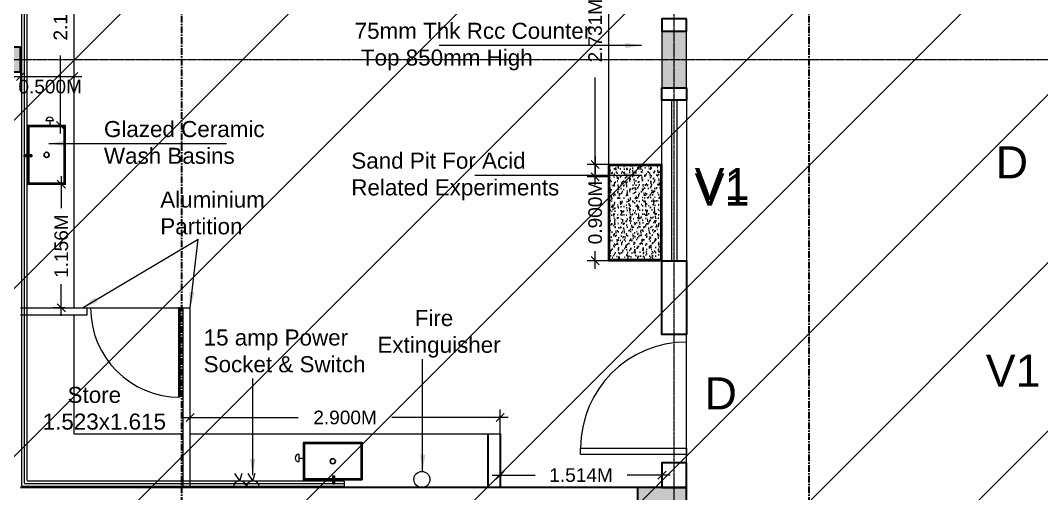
# Model space of a CAD drawing. Header units: metres. Extents: x 1608201 to 1961866, y 406505 to 647036.
# Drawn here: x 1683987 to 1693537, y 510139 to 514562 of the extents above; entities that cross this region are included whole.
import ezdxf

# ---------------------------------------------------------------- set-up
doc = ezdxf.new("R2010")
doc.units = ezdxf.units.M
doc.header["$LTSCALE"] = 1000
doc.header["$PDMODE"] = 35
doc.linetypes.add('CENTER', pattern=[2, 1.25, -0.25, 0.25, -0.25])
doc.linetypes.add('HIDDEN', pattern=[0.375, 0.25, -0.125])
doc.layers.get('Defpoints').update_dxf_attribs({"lineweight": 18})
for name, color, linetype, lineweight in [('- WALL', 7, 'Continuous', 30), ('Alum. Parti.', 253, 'Continuous', 15), ('arrow', 63, 'Continuous', 13), ('Col-Hatch', 9, 'Continuous', 13), ('coloum hatch', 254, 'Continuous', 9), ('Column', 252, 'Continuous', 30), ('dimension', 6, 'Continuous', 13), ('Door', 54, 'Continuous', 13), ('fire extinguisher', 1, 'Continuous', 15), ('Fixture', 44, 'Continuous', 9), ('Furniture', 13, 'Continuous', 13), ('gas pipeline', 25, 'Continuous', 13), ('grid', 21, 'CENTER', 15), ('Hatch', 8, 'Continuous', 13), ('Section Line', 135, 'CENTER', 30), ('SLAB', 5, 'Continuous', 20), ('Text-1', 240, 'Continuous', 15), ('Ventilator', 6, 'Continuous', 18), ('Wall', 7, 'Continuous', 30), ('water pipeline', 95, 'Continuous', 13), ('Window-Wall', 7, 'Continuous', 18)]:
    doc.layers.add(name, color=color, linetype=linetype, lineweight=lineweight)
for name, color, linetype in [('sand', 252, 'Continuous'), ('text', 7, 'Continuous'), ('wash basin', 21, 'Continuous')]:
    doc.layers.add(name, color=color, linetype=linetype)
doc.styles.add('dim-stylus bt', font='arial.ttf')
doc.styles.add('L120', font='simplex.shx', dxfattribs={"height": 1})
doc.dimstyles.new('1      100 (big)', dxfattribs={"dimscale": 75, "dimtxt": 5, "dimasz": 3.5, "dimexe": 1.5, "dimexo": 2, "dimgap": 1, "dimtad": 0, "dimdec": 3, "dimlfac": 0.001, "dimzin": 0, "dimdsep": 46, "dimtxsty": 'dim-stylus bt', "dimblk": 'OBLIQUE', "dimcen": 0, "dimdle": 0.6, "dimclrd": 256, "dimclre": 7, "dimclrt": 256, "dimadec": 0, "dimazin": 0, "dimtfac": 0.7, "dimtdec": 3, "dimtofl": 0, "dimtmove": 1, "dimatfit": 3, "dimldrblk": 'OPEN90', "dimfxl": 0, "dimtolj": 1, "dimtzin": 0, "dimlwd": 15, "dimlwe": 15, "dimarcsym": 0})
doc.dimstyles.new('Tabrej', dxfattribs={"dimtxt": 0.32, "dimasz": 0.2, "dimexe": 0, "dimexo": 0.15, "dimgap": 0.09, "dimtad": 0, "dimdec": 3, "dimzin": 0, "dimdsep": 46, "dimtxsty": 'dim-stylus bt', "dimblk": 'ARCHTICK', "dimcen": 0, "dimdle": 0.05, "dimclrd": 256, "dimclre": 256, "dimclrt": 7, "dimadec": 0, "dimazin": 0, "dimtfac": 1, "dimtdec": 3, "dimtofl": 0, "dimtmove": 0, "dimatfit": 1, "dimfxl": 0, "dimtolj": 1, "dimtzin": 0, "dimlwd": -1, "dimlwe": -1, "dimarcsym": 0})

# ---------------------------------------------------------------- blocks, each defined once
blk = doc.blocks.new('CC')
at = {"layer": 'Col-Hatch', "ltscale": 0.05}
blk.add_hatch(color=256, dxfattribs=at).paths.add_polyline_path([(4078.606, 341.3281), (4078.606, 341.0981), (4079.066, 341.0981), (4079.066, 341.3281)])
at = {"layer": 'Column'}
blk.add_lwpolyline([(4078.606, 341.3281), (4079.066, 341.3281), (4079.066, 341.0981), (4078.606, 341.0981)], close=True, dxfattribs=at)
blk = doc.blocks.new('DFG')
at = {"layer": 'Col-Hatch', "ltscale": 0.05}
blk.add_hatch(color=256, dxfattribs=at).paths.add_polyline_path([(3557.5612, -332.0739), (3557.5612, -332.3039), (3557.0312, -332.3039), (3557.0312, -332.0739)])
blk.add_lwpolyline([(3557.5612, -332.0739), (3557.5612, -332.3039), (3557.0312, -332.3039), (3557.0312, -332.0739), (3557.5612, -332.0739)], dxfattribs=at)
blk = doc.blocks.new('D1')
at = {"layer": 'Door', "ltscale": 0.05}
blk.add_line((1615726.1, 654825.8), (1615726.1, 656025.8), dxfattribs=at)
blk.add_lwpolyline([(1615726.1, 654903.5), (1614734.6, 654903.5), (1614734.6, 654963.5), (1615726.1, 654963.5), (1615726.1, 654903.5)], dxfattribs=at)
blk.add_arc((1615726.1, 654963.5), 991.5, 90, 180, dxfattribs=at)
blk = doc.blocks.new('_ArchTick')
at = {"color": 0, "const_width": 0.15}
blk.add_lwpolyline([(-0.5, -0.5), (0.5, 0.5)], dxfattribs=at)
blk = doc.blocks.new('_Oblique')
at = {"color": 0, "linetype": 'ByBlock', "lineweight": -2}
blk.add_line((-0.5, -0.5), (0.5, 0.5), dxfattribs=at)
blk = doc.blocks.new('*D538')
at = {"layer": 'Defpoints', "color": 0, "ltscale": 50, "transparency": 16777216}
for p in [(1689487.1, 513216), (1689362.6, 512316), (1689487.1, 512316)]:
    blk.add_point(p, dxfattribs=at)
at = {"layer": 'dimension', "color": 7, "lineweight": 15, "ltscale": 50, "transparency": 16777216}
for p, q in [((1689487.1, 513216), (1689287.6, 513216)), ((1689487.1, 512316), (1689287.6, 512316))]:
    blk.add_line(p, q, dxfattribs=at)
at = {"layer": 'dimension', "lineweight": 15, "ltscale": 50, "transparency": 16777216}
for p, q in [((1689362.6, 513291), (1689362.6, 513127.6)), ((1689362.6, 512241), (1689362.6, 512404.4))]:
    blk.add_line(p, q, dxfattribs=at)
at = {"layer": 'dimension', "lineweight": 15, "ltscale": 50, "transparency": 16777216, "xscale": 75, "yscale": 75, "zscale": 75}
for p, rotation in [((1689362.6, 513216), 90), ((1689362.6, 512316), 270)]:
    blk.add_blockref('_Oblique', p, dxfattribs=dict(at, rotation=rotation))
at = {"layer": 'dimension', "ltscale": 50, "transparency": 16777216, "insert": (1689362.6, 512766), "char_height": 127.5, "attachment_point": 5, "rotation": 90, "style": 'dim-stylus bt'}
blk.add_mtext('\\A1;0.900M', dxfattribs=at)
blk = doc.blocks.new('_Open90')
at = {"color": 0, "linetype": 'ByBlock', "lineweight": -2}
for p, q in [((0, 0), (-1, 0)), ((-0.5, 0.5), (0, 0)), ((0, 0), (-0.5, -0.5))]:
    blk.add_line(p, q, dxfattribs=at)
blk = doc.blocks.new('*D541')
at = {"layer": 'Defpoints', "color": 0, "ltscale": 50, "transparency": 16777216}
for p in [(1684372.1, 515762.2), (1684362.1, 513580.1), (1684362.1, 513580.1)]:
    blk.add_point(p, dxfattribs=at)
at = {"layer": 'dimension', "lineweight": 15, "ltscale": 50, "transparency": 16777216}
for p, q in [((1684362.1, 515837.2), (1684362.1, 515108.9)), ((1684362.1, 513505.1), (1684362.1, 514233.5))]:
    blk.add_line(p, q, dxfattribs=at)
at = {"layer": 'dimension', "color": 7, "lineweight": 15, "ltscale": 50, "transparency": 16777216}
for p, q in [((1684372.1, 515762.2), (1684287.1, 515762.2)), ((1684362.1, 513580.1), (1684287.1, 513580.1))]:
    blk.add_line(p, q, dxfattribs=at)
at = {"layer": 'dimension', "lineweight": 15, "ltscale": 50, "transparency": 16777216, "xscale": 75, "yscale": 75, "zscale": 75}
for p, rotation in [((1684362.1, 515762.2), 90), ((1684362.1, 513580.1), 270)]:
    blk.add_blockref('_Oblique', p, dxfattribs=dict(at, rotation=rotation))
at = {"layer": 'dimension', "ltscale": 50, "transparency": 16777216, "insert": (1684362.1, 514671.2), "char_height": 127.5, "attachment_point": 5, "rotation": 90, "style": 'dim-stylus bt'}
blk.add_mtext('\\A1;2.182M', dxfattribs=at)
blk = doc.blocks.new('RH 1200')
for p, q in [((20.99, 0), (20.99, 43.31)), ((21.65, 0), (21.65, 43.31)), ((21.65, 0), (20.99, 0))]:
    blk.add_line(p, q)
at = {"extrusion": (0, 0, -1)}
blk.add_ellipse((21.65, 0), major_axis=(-30.62, 30.62), ratio=1, start_param=5.497787, end_param=7.068583, dxfattribs=at)
blk = doc.blocks.new('*D545')
at = {"layer": 'Defpoints', "color": 0, "ltscale": 50, "transparency": 16777216}
for p in [(1688473.2, 510849.3), (1685573.1, 510696), (1688473.2, 510696)]:
    blk.add_point(p, dxfattribs=at)
at = {"layer": 'dimension', "color": 7, "lineweight": 15, "ltscale": 50, "transparency": 16777216}
for p, q in [((1685573.1, 510696), (1685573.1, 510924.3)), ((1688473.2, 510696), (1688473.2, 510924.3))]:
    blk.add_line(p, q, dxfattribs=at)
at = {"layer": 'dimension', "lineweight": 15, "ltscale": 50, "transparency": 16777216}
for p, q in [((1685498.1, 510849.3), (1686585.4, 510849.3)), ((1688548.2, 510849.3), (1687460.8, 510849.3))]:
    blk.add_line(p, q, dxfattribs=at)
at = {"layer": 'dimension', "lineweight": 15, "ltscale": 50, "transparency": 16777216, "xscale": 75, "yscale": 75, "zscale": 75, "rotation": 180}
blk.add_blockref('_Oblique', (1685573.1, 510849.3), dxfattribs=at)
at = {"layer": 'dimension', "lineweight": 15, "ltscale": 50, "transparency": 16777216, "xscale": 75, "yscale": 75, "zscale": 75}
blk.add_blockref('_Oblique', (1688473.2, 510849.3), dxfattribs=at)
at = {"layer": 'dimension', "ltscale": 50, "transparency": 16777216, "insert": (1687023.1, 510849.3), "char_height": 127.5, "attachment_point": 5, "style": 'dim-stylus bt'}
blk.add_mtext('\\A1;2.900M', dxfattribs=at)
blk = doc.blocks.new('*D546')
at = {"layer": 'Defpoints', "color": 0, "ltscale": 50, "transparency": 16777216}
for p in [(1689987.1, 510311), (1688473.2, 510196), (1689987.1, 510196)]:
    blk.add_point(p, dxfattribs=at)
at = {"layer": 'dimension', "color": 7, "lineweight": 15, "ltscale": 50, "transparency": 16777216}
for p, q in [((1688473.2, 510196), (1688473.2, 510386)), ((1689987.1, 510196), (1689987.1, 510386))]:
    blk.add_line(p, q, dxfattribs=at)
at = {"layer": 'dimension', "lineweight": 15, "ltscale": 50, "transparency": 16777216}
for p, q in [((1688398.2, 510311), (1688799.5, 510311)), ((1690062.1, 510311), (1689660.8, 510311))]:
    blk.add_line(p, q, dxfattribs=at)
at = {"layer": 'dimension', "lineweight": 15, "ltscale": 50, "transparency": 16777216, "xscale": 75, "yscale": 75, "zscale": 75, "rotation": 180}
blk.add_blockref('_Oblique', (1688473.2, 510311), dxfattribs=at)
at = {"layer": 'dimension', "lineweight": 15, "ltscale": 50, "transparency": 16777216, "xscale": 75, "yscale": 75, "zscale": 75}
blk.add_blockref('_Oblique', (1689987.1, 510311), dxfattribs=at)
at = {"layer": 'dimension', "ltscale": 50, "transparency": 16777216, "insert": (1689230.1, 510311), "char_height": 127.5, "attachment_point": 5, "style": 'dim-stylus bt'}
blk.add_mtext('\\A1;1.514M', dxfattribs=at)
blk = doc.blocks.new('*D547')
at = {"layer": 'Defpoints', "color": 0, "ltscale": 50, "transparency": 16777216}
for p in [(1684407.1, 513030.1), (1684369.7, 511874), (1684407.1, 511874)]:
    blk.add_point(p, dxfattribs=at)
at = {"layer": 'dimension', "color": 7, "lineweight": 15, "ltscale": 50, "transparency": 16777216}
for p, q in [((1684407.1, 513030.1), (1684294.7, 513030.1)), ((1684407.1, 511874), (1684294.7, 511874))]:
    blk.add_line(p, q, dxfattribs=at)
at = {"layer": 'dimension', "lineweight": 15, "ltscale": 50, "transparency": 16777216}
for p, q in [((1684369.7, 513105.1), (1684369.7, 512807.7)), ((1684369.7, 511799), (1684369.7, 512096.4))]:
    blk.add_line(p, q, dxfattribs=at)
at = {"layer": 'dimension', "lineweight": 15, "ltscale": 50, "transparency": 16777216, "xscale": 75, "yscale": 75, "zscale": 75}
for p, rotation in [((1684369.7, 513030.1), 90), ((1684369.7, 511874), 270)]:
    blk.add_blockref('_Oblique', p, dxfattribs=dict(at, rotation=rotation))
at = {"layer": 'dimension', "ltscale": 50, "transparency": 16777216, "insert": (1684369.7, 512452.1), "char_height": 127.5, "attachment_point": 5, "rotation": 90, "style": 'dim-stylus bt'}
blk.add_mtext('\\A1;1.156M', dxfattribs=at)
blk = doc.blocks.new('*D548')
at = {"layer": 'Defpoints', "color": 0, "ltscale": 50, "transparency": 16777216}
for p in [(1689362.6, 515831.8), (1689487.1, 515831.8), (1689483.8, 513101)]:
    blk.add_point(p, dxfattribs=at)
at = {"layer": 'dimension', "lineweight": 15, "ltscale": 50, "transparency": 16777216}
for p, q in [((1689362.6, 515906.8), (1689362.6, 514904.1)), ((1689362.6, 513026), (1689362.6, 514028.7))]:
    blk.add_line(p, q, dxfattribs=at)
at = {"layer": 'dimension', "color": 7, "lineweight": 15, "ltscale": 50, "transparency": 16777216}
for p, q in [((1689487.1, 515831.8), (1689287.6, 515831.8)), ((1689483.8, 513101), (1689287.6, 513101))]:
    blk.add_line(p, q, dxfattribs=at)
at = {"layer": 'dimension', "lineweight": 15, "ltscale": 50, "transparency": 16777216, "xscale": 75, "yscale": 75, "zscale": 75}
for p, rotation in [((1689362.6, 515831.8), 90), ((1689362.6, 513101), 270)]:
    blk.add_blockref('_Oblique', p, dxfattribs=dict(at, rotation=rotation))
at = {"layer": 'dimension', "ltscale": 50, "transparency": 16777216, "insert": (1689362.6, 514466.4), "char_height": 127.5, "attachment_point": 5, "rotation": 90, "style": 'dim-stylus bt'}
blk.add_mtext('\\A1;2.731M', dxfattribs=at)
blk = doc.blocks.new('*D552')
at = {"layer": 'Defpoints', "color": 0, "ltscale": 50, "transparency": 16777216}
for p in [(1683987.1, 514081), (1684487.1, 514081), (1684487.1, 514036.4)]:
    blk.add_point(p, dxfattribs=at)
at = {"layer": 'dimension', "color": 7, "lineweight": 15, "ltscale": 50, "transparency": 16777216}
for p, q in [((1683987.1, 514081), (1683987.1, 513961.4)), ((1684487.1, 514081), (1684487.1, 513961.4))]:
    blk.add_line(p, q, dxfattribs=at)
at = {"layer": 'dimension', "lineweight": 15, "ltscale": 50, "transparency": 16777216}
blk.add_line((1683912.1, 514036.4), (1684562.1, 514036.4), dxfattribs=at)
at = {"layer": 'dimension', "lineweight": 15, "ltscale": 50, "transparency": 16777216, "xscale": 75, "yscale": 75, "zscale": 75, "rotation": 180}
blk.add_blockref('_Oblique', (1683987.1, 514036.4), dxfattribs=at)
at = {"layer": 'dimension', "lineweight": 15, "ltscale": 50, "transparency": 16777216, "xscale": 75, "yscale": 75, "zscale": 75}
blk.add_blockref('_Oblique', (1684487.1, 514036.4), dxfattribs=at)
at = {"layer": 'dimension', "ltscale": 50, "transparency": 16777216, "insert": (1684265.2, 513942.8), "char_height": 127.5, "attachment_point": 5, "style": 'dim-stylus bt'}
blk.add_mtext('\\A1;0.500M', dxfattribs=at)

msp = doc.modelspace()

# ---------------------------------------------------------------- hatches: boundary and pattern name
at = {"layer": 'Hatch', "ltscale": 0.05}
h = msp.add_hatch(dxfattribs=at)
h.set_pattern_fill('ANSI31', color=256, scale=350, style=0)
h.set_pattern_definition([(45, (23071, 4e-06), (-785.7724, 785.7724), [])])
h.paths.add_polyline_path([(1700027.1065, 505850.9938), (1700027.1065, 543385.9931), (1688847.1067, 543385.9931), (1688847.1067, 535155.9932), (1683757.1068, 535155.9932), (1683757.1068, 509965.9937), (1689987.1067, 509965.9937), (1689987.1067, 505850.9938)])
at = {"layer": 'sand'}
h = msp.add_hatch(color=256, dxfattribs=at)
h.paths.add_polyline_path([(1689487.1063, 513215.9936), (1689487.1063, 512315.9936), (1689987.1063, 512315.9936), (1689987.1063, 513215.9936)])
h.paths.add_polyline_path([(1689977.1063, 513205.9936), (1689977.1063, 512325.9936), (1689497.1063, 512325.9936), (1689497.1063, 513205.9936)], flags=16)
h = msp.add_hatch(dxfattribs=at)
h.set_pattern_fill('AR-SAND', color=256, scale=29.999999, angle=-90, style=0)
h.set_pattern_definition([(307.5, (1867472.31, 7001642.287), (57.804712, 1.8898007), [0, -45.59999915, 0, -50.99999904, 0, -48.7499991]), (277.5, (1867472.31, 7001642.29), (84.6643804, -53.0933002), [0, -24.59999954, 0, -41.09999923, 0, -15.7499997]), (237.5, (1867472.31, 7001679.187), (0.1697716, -93.4242541), [0, -14.99999972, 0, -53.999999, 0, -70.49999868]), (227.5, (1867472.31, 7001679.19), (26.3302665, -90.1837964), [0, -7.49999986, 0, -35.39999934, 0, -40.49999924])])
h.paths.add_polyline_path([(1689977.1063, 513205.9936), (1689497.1063, 513205.9936), (1689497.1063, 512325.9936), (1689977.1063, 512325.9936)])
at = {"layer": 'wash basin'}
for points in [[(1684407.1064, 513030.1322), (1684407.1064, 513580.1322), (1684057.1064, 513580.1322), (1684057.1064, 513305.1322), (1684067.1064, 513305.1322), (1684067.1064, 513570.1322), (1684397.1064, 513570.1322), (1684397.1064, 513040.1322), (1684067.1064, 513040.1322), (1684067.1064, 513288.4841), (1684057.1064, 513288.4841), (1684057.1064, 513030.1322)], [(1687183.4263, 510615.9937), (1686633.4263, 510615.9937), (1686633.4263, 510265.9937), (1686908.4263, 510265.9937), (1686908.4263, 510275.9937), (1686643.4263, 510275.9937), (1686643.4263, 510605.9937), (1687173.4263, 510605.9937), (1687173.4263, 510275.9937), (1686925.0744, 510275.9937), (1686925.0744, 510265.9937), (1687183.4263, 510265.9937)]]:
    msp.add_hatch(color=256, dxfattribs=at).paths.add_polyline_path(points)
h = msp.add_hatch(color=256, dxfattribs=at)
h.paths.add_polyline_path([(1684092.6585, 513288.4841), (1684092.6585, 513305.1322), (1684057.1064, 513305.1322), (1684057.1064, 513288.4841)])
h.paths.add_polyline_path([(1684057.1064, 513288.4841), (1684057.1064, 513305.1322), (1684046.1289, 513305.1322), (1684046.1289, 513288.4841)])
h.paths.add_polyline_path([(1684046.1289, 513288.4841), (1684046.1289, 513305.1322), (1684021.5543, 513305.1322), (1684021.5543, 513288.4841)])
h = msp.add_hatch(color=256, dxfattribs=at)
h.paths.add_polyline_path([(1686925.0744, 510301.5458), (1686908.4263, 510301.5458), (1686908.4263, 510265.9937), (1686925.0744, 510265.9937)])
h.paths.add_polyline_path([(1686925.0744, 510265.9937), (1686908.4263, 510265.9937), (1686908.4263, 510255.0161), (1686925.0744, 510255.0161)])
h.paths.add_polyline_path([(1686925.0744, 510255.0161), (1686908.4263, 510255.0161), (1686908.4263, 510230.4416), (1686925.0744, 510230.4416)])

# ---------------------------------------------------------------- linework, layer by layer
at = {"layer": '- WALL', "ltscale": 0.05}
for p, q in [((1688358.1792, 510695.9937), (1688358.1792, 510195.9937)), ((1688473.1792, 510695.9937), (1688473.1792, 510195.9937))]:
    msp.add_line(p, q, dxfattribs=at)
at = {"layer": '- WALL'}
msp.add_line((1689757.1067, 510195.9937), (1683987.1068, 510195.9937), dxfattribs=at)
for points in [[(1690217.1068, 514575.9935), (1689987.1067, 514575.9935), (1689987.1067, 514460.9934), (1690217.1068, 514460.9934)], [(1690217.1068, 513815.9937), (1689987.1067, 513815.9937), (1689987.1067, 513930.9938), (1690217.1068, 513930.9938)], [(1689987.1067, 512315.9937), (1690217.1067, 512315.9937), (1690217.1067, 511625.9936), (1689987.1067, 511625.9936)], [(1690217.1068, 510425.9937), (1689987.1068, 510425.9937), (1689987.1068, 510195.9937), (1690217.1068, 510195.9937)]]:
    msp.add_lwpolyline(points, close=True, dxfattribs=at)
at = {"layer": 'Alum. Parti.', "ltscale": 50}
for p, q in [((1683987.1064, 511873.9937), (1684610.1064, 511873.9937)), ((1685510.1064, 511873.9937), (1685573.1064, 511873.9937)), ((1683987.1064, 511810.9937), (1684610.1064, 511810.9937))]:
    msp.add_line(p, q, dxfattribs=at)
at = {"layer": 'Alum. Parti.'}
for p, q in [((1684610.1064, 511810.9937), (1684610.1064, 511873.9937)), ((1685510.1064, 510207.9937), (1685510.1064, 511873.9937)), ((1685573.1064, 510207.9937), (1685573.1064, 511873.9937))]:
    msp.add_line(p, q, dxfattribs=at)
at = {"layer": 'Door', "ltscale": 20}
msp.add_line((1684610.1063, 511873.9937), (1685510.1064, 511873.9937), dxfattribs=at)
at = {"layer": 'fire extinguisher', "ltscale": 0.05}
msp.add_circle((1687741.332, 510270.9937), 75, dxfattribs=at)
at = {"layer": 'Fixture'}
for p, q in [((1686039.1449, 510257.1872), (1685993.7117, 510326.887)), ((1686039.1449, 510257.1872), (1686060.9938, 510328.9254)), ((1686161.5319, 510257.1872), (1686116.0988, 510326.887)), ((1686161.5319, 510257.1872), (1686183.3809, 510328.9254))]:
    msp.add_line(p, q, dxfattribs=at)
for centre in [(1686039.1449, 510195.9937), (1686161.5319, 510195.9937)]:
    msp.add_arc(centre, 61.1935, 0, 180, dxfattribs=at)
at = {"layer": 'Furniture', "ltscale": 10000}
msp.add_line((1688717.1067, 510195.9937), (1689757.1067, 510195.9937), dxfattribs=at)
at = {"layer": 'gas pipeline', "linetype": 'HIDDEN', "ltscale": 0.005}
for p, q in [((1684049.1064, 510257.9937), (1684049.1064, 520727.37)), ((1684049.1064, 510257.9937), (1687016.1488, 510257.9937)), ((1687016.1488, 510257.9937), (1687016.1488, 510232.9937))]:
    msp.add_line(p, q, dxfattribs=at)
at = {"layer": 'gas pipeline', "color": 1}
for p, q in [((1684296.7801, 513622.9639), (1684226.0511, 513622.6487)), ((1684261.4156, 513622.8063), (1684261.4156, 513579.7062)), ((1686590.5946, 510505.6673), (1686590.9098, 510434.9384)), ((1686590.7522, 510470.3029), (1686633.8523, 510470.3029))]:
    msp.add_line(p, q, dxfattribs=at)
for centre, start, end in [((1684261.4156, 513622.8063), 0.25529315, 180.25529315), ((1686590.7522, 510470.3029), 90.25529315, 270.25529315)]:
    msp.add_arc(centre, 35.3648, start, end, dxfattribs=at)
at = {"layer": 'grid', "ltscale": 0.01}
for p, q in [((1690102.1067, 505742.5033), (1690102.1067, 576580.0684)), ((1681424.0607, 514195.9936), (1703070.7295, 514195.9936)), ((1690102.1067, 505357.5033), (1690102.1067, 510310.9937))]:
    msp.add_line(p, q, dxfattribs=at)
at = {"layer": 'sand'}
for points in [[(1689987.1063, 513215.9936), (1689987.1063, 512315.9936), (1689487.1063, 512315.9936), (1689487.1063, 513215.9936)], [(1689977.1063, 513205.9936), (1689977.1063, 512325.9936), (1689497.1063, 512325.9936), (1689497.1063, 513205.9936)]]:
    msp.add_lwpolyline(points, close=True, dxfattribs=at)
at = {"layer": 'Section Line', "ltscale": 0.05}
for p, q in [((1685497.8043, 503841.6133), (1685497.8043, 578122.03)), ((1691363.1067, 503841.6133), (1691363.1067, 578122.03))]:
    msp.add_line(p, q, dxfattribs=at)
at = {"layer": 'SLAB'}
for p, q in [((1684487.1064, 522310.9935), (1684487.1064, 511873.9937)), ((1689487.1063, 518576.7695), (1689487.1063, 512315.9936)), ((1684487.1064, 511810.9937), (1684487.1064, 510695.9937)), ((1684487.1064, 510695.9937), (1685510.1064, 510695.9937)), ((1685573.1064, 510695.9937), (1688473.1792, 510695.9937))]:
    msp.add_line(p, q, dxfattribs=at)
at = {"layer": 'Ventilator'}
for p, q in [((1690077.1068, 513815.9937), (1690077.1068, 512315.9936)), ((1690077.1068, 513815.9937), (1690077.1068, 512315.9936)), ((1690127.1068, 513815.9937), (1690127.1068, 512315.9936)), ((1690127.1068, 513815.9937), (1690127.1068, 512315.9936))]:
    msp.add_line(p, q, dxfattribs=at)
at = {"layer": 'Wall'}
msp.add_line((1689987.1068, 512315.9936), (1690217.1068, 512315.9936), dxfattribs=at)
at = {"layer": 'wash basin'}
for points in [[(1684057.1064, 513030.1322), (1684057.1064, 513580.1322), (1684407.1064, 513580.1322), (1684407.1064, 513030.1322)], [(1684067.1064, 513040.1322), (1684067.1064, 513570.1322), (1684397.1064, 513570.1322), (1684397.1064, 513040.1322)], [(1684021.5543, 513288.4841), (1684021.5543, 513305.1322), (1684092.6585, 513305.1322), (1684092.6585, 513288.4841)], [(1687183.4263, 510265.9937), (1686633.4263, 510265.9937), (1686633.4263, 510615.9937), (1687183.4263, 510615.9937)], [(1687173.4263, 510275.9937), (1686643.4263, 510275.9937), (1686643.4263, 510605.9937), (1687173.4263, 510605.9937)], [(1686925.0744, 510230.4416), (1686908.4263, 510230.4416), (1686908.4263, 510301.5458), (1686925.0744, 510301.5458)]]:
    msp.add_lwpolyline(points, close=True, dxfattribs=at)
for centre in [(1684232.1064, 513305.1322), (1686908.4263, 510440.9937)]:
    msp.add_circle(centre, 23.8258, dxfattribs=at)
at = {"layer": 'water pipeline', "linetype": 'HIDDEN', "ltscale": 0.005}
for p, q in [((1683999.1064, 510207.9937), (1683999.1064, 520869.3072)), ((1684024.1064, 510232.9937), (1684024.1064, 520672.3473)), ((1683999.1064, 510207.9937), (1687016.1488, 510207.9937)), ((1684024.1064, 510232.9937), (1687016.1488, 510232.9937)), ((1687016.1488, 510232.9937), (1687016.1488, 510207.9937))]:
    msp.add_line(p, q, dxfattribs=at)
at = {"layer": 'Window-Wall'}
for p, q in [((1689987.1068, 512315.9936), (1689987.1068, 513815.9937)), ((1689987.1068, 512315.9936), (1689987.1068, 513815.9937)), ((1690217.1068, 513815.9937), (1690217.1068, 512315.9936)), ((1690217.1068, 513815.9937), (1690217.1068, 512315.9936))]:
    msp.add_line(p, q, dxfattribs=at)

# ---------------------------------------------------------------- block references
at = {"layer": 'coloum hatch', "xscale": -999.9999814325156, "yscale": 999.9999814325156, "zscale": 999.9999814325156, "rotation": 90}
msp.add_blockref('DFG', (1357913.2283, 4071492.1261), dxfattribs=at)
at = {"layer": 'coloum hatch', "ltscale": 0.05, "xscale": -999.9999814325156, "yscale": 999.9999814325156, "zscale": 999.9999814325156}
for p in [(5762593.0509, 172982.8911), (5768823.0508, 168867.8912)]:
    msp.add_blockref('CC', p, dxfattribs=at)
at = {"layer": 'Door', "ltscale": 20, "extrusion": (0, 0, -1), "xscale": 19.26166812004521, "yscale": 19.26166812004521, "zscale": -19.26166811998791, "rotation": 180}
msp.add_blockref('RH 1200', (-1685060.6815, 511873.9937), dxfattribs=at)
at = {"layer": 'Door', "ltscale": 0.05}
msp.add_blockref('D1', (74490.9981, -144399.8354), dxfattribs=at)

# ---------------------------------------------------------------- texts
at = {"layer": 'text', "char_height": 149.999997, "attachment_point": 1, "rotation": 0.00000001, "style": 'L120'}
for s, insert, width in [('{\\fArial|b0|i0|c0|p34;75mm Thk Rcc Counter\\P Top 850mm High}', (1687112.9106, 514540.1059), 2260.070791), ('{\\fArial|b0|i0|c0|p34;Glazed Ceramic\\PWash Basins}', (1684768.2262, 513621.5523), 1549.910313), ('{\\fArial|b0|i0|c0|p34;Sand Pit For Acid Related Experiments}', (1687081.4089, 513326.1108), 2020.704567), ('{\\fArial|b0|i0|c0|p34;Aluminium Partition}', (1685294.9555, 512962.5278), 1043.109696), ('{\\fArial|b0|i0|c0|p34;      Fire Extinguisher}', (1687325.1157, 511854.6515), 1160.914153), ('{\\fArial|b0|i0|c0|p34;15 amp Power Socket & Switch}', (1685700.5919, 511672.7486), 1702.776054), ('{\\fArial|b0|i0|c0|p34;    Store\\P1.523x1.615}', (1684195.2024, 511136.5104), 1162.067629)]:
    msp.add_mtext(s, dxfattribs=dict(at, insert=insert, width=width))
at = {"layer": 'Text-1', "char_height": 300, "width": 1299.406916, "attachment_point": 1, "rotation": 0.00000001, "style": 'L120'}
for s, insert in [('\\pi525.69;{\\fArial|b0|i0|c0|p34;D}', (1692581.9404, 513385.4631)), ('\\pi432.79;{\\fArial|b0|i0|c0|p34;V1}', (1689859.8807, 513183.6257)), ('\\pi432.79;{\\fArial|b0|i0|c0|p34;V1}', (1689859.8807, 513131.7068)), ('\\pi432.79;{\\fArial|b0|i0|c0|p34;V1}', (1692581.9404, 511438.1856)), ('\\pi525.69;{\\fArial|b0|i0|c0|p34;D}', (1689859.8807, 511225.4242))]:
    msp.add_mtext(s, dxfattribs=dict(at, insert=insert))

# ---------------------------------------------------------------- dimensions: what is measured, and where the dimension line sits
at = {"layer": 'dimension', "ltscale": 50}
for base, p1, p2, override, picture, middle in [((1689362.6175, 515831.7695), (1689483.811, 513100.9936), (1689487.1067, 515831.7695), {"dimtxt": 1.7, "dimasz": 1, "dimexe": 1, "dimexo": 0, "dimgap": 2, "dimpost": 'M\\X', "dimdle": 1}, '*D548', (1689362.6175, 514466.3816)), ((1684362.1126, 513580.1322), (1684372.1126, 515762.2214), (1684362.1126, 513580.1322), {"dimtxt": 1.7, "dimasz": 1, "dimexe": 1, "dimexo": 0, "dimgap": 2, "dimpost": 'M\\X', "dimdle": 1}, '*D541', (1684362.1126, 514671.1768)), ((1689362.6179, 512315.9936), (1689487.1063, 513215.9936), (1689487.1063, 512315.9936), {"dimtxt": 1.7, "dimasz": 1, "dimexe": 1, "dimexo": 0, "dimgap": 1, "dimpost": 'M\\X', "dimdle": 1}, '*D538', (1689362.6179, 512765.9936)), ((1684369.6553, 511873.9937), (1684407.1064, 513030.1322), (1684407.1064, 511873.9937), {"dimtxt": 1.7, "dimasz": 1, "dimexe": 1, "dimexo": 0, "dimgap": 1, "dimpost": 'M\\X', "dimdle": 1}, '*D547', (1684369.6553, 512452.0629))]:
    dim = msp.add_linear_dim(base=base, p1=p1, p2=p2, angle=90, dimstyle='1      100 (big)', override=override, dxfattribs=at)
    dim.commit()
    dim.dimension.update_dxf_attribs({"geometry": picture, "text_midpoint": middle})
dim = msp.add_linear_dim(base=(1684487.1064, 514036.3914), p1=(1683987.1064, 514080.9936), p2=(1684487.1064, 514080.9936), dimstyle='1      100 (big)', override={"dimtxt": 1.7, "dimasz": 1, "dimexe": 1, "dimexo": 0, "dimgap": 2, "dimpost": 'M\\X', "dimdle": 1}, dxfattribs=at)
dim.commit()
dim.dimension.update_dxf_attribs({"geometry": '*D552', "text_midpoint": (1684265.1711, 513942.8425), "dimtype": 160})
for base, p1, p2, picture, middle in [((1688473.1792, 510849.3346), (1685573.1064, 510695.9937), (1688473.1792, 510695.9937), '*D545', (1687023.1428, 510849.3346)), ((1689987.1063, 510310.9937), (1688473.1792, 510195.9937), (1689987.1063, 510195.9937), '*D546', (1689230.1427, 510310.9937))]:
    dim = msp.add_linear_dim(base=base, p1=p1, p2=p2, dimstyle='1      100 (big)', override={"dimtxt": 1.7, "dimasz": 1, "dimexe": 1, "dimexo": 0, "dimgap": 2, "dimpost": 'M\\X', "dimdle": 1}, dxfattribs=at)
    dim.commit()
    dim.dimension.update_dxf_attribs({"geometry": picture, "text_midpoint": middle})

# ---------------------------------------------------------------- leaders
at = {"layer": 'arrow', "ltscale": 0.05}
for points in [[(1689795.0224, 514327.5879), (1687901.6723, 514327.5879)], [(1684253.0181, 513411.7156), (1685914.4597, 513411.7156)], [(1689795.0224, 513113.2102), (1688235.4203, 513113.2102)], [(1684567.1414, 511873.9937), (1685650.1697, 512516.1866)], [(1685573.1064, 511873.9937), (1685650.1697, 512516.1866)], [(1687748.7888, 510350.9687), (1687748.7888, 511393.8397)], [(1686159.4539, 510311.2354), (1686159.4539, 511214.3934)]]:
    msp.add_leader(points, dimstyle='Tabrej', override={"dimasz": 150}, dxfattribs=at)

doc.saveas('drawing.dxf')
